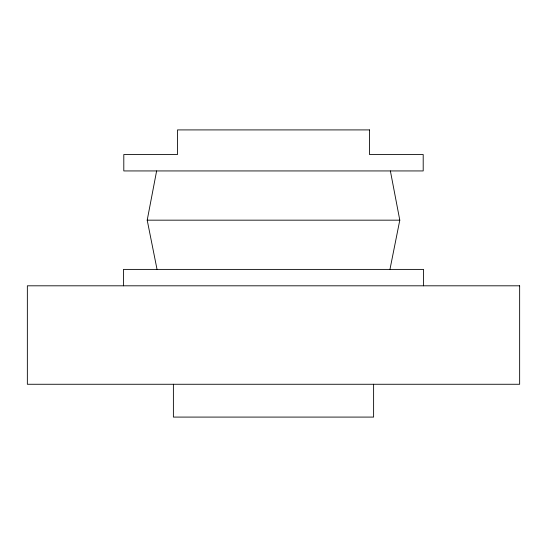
<?xml version="1.0" encoding="UTF-8"?>
<svg xmlns="http://www.w3.org/2000/svg" width="547" height="547" viewBox="0 0 547 547"><rect width="100%" height="100%" fill="white"/><g stroke="black" fill="none" stroke-linecap="round" stroke-linejoin="round"><path stroke-width="0.82" d="M157.044 269.397L147.205 220.167L156.62 170.938M389.956 269.397L399.795 220.167L390.38 170.938M147.205 220.167L399.795 220.167M423.542 285.808L423.542 269.397L123.458 269.397L123.458 285.808M373.615 384.267L373.615 417.087L173.385 417.087L173.385 384.267M369.492 129.912L177.508 129.912L177.508 154.528L123.8 154.528L123.8 170.938L423.2 170.938L423.2 154.528L369.492 154.528L369.492 129.912M519.65 285.808L27.35 285.808L27.35 384.267L519.65 384.267L519.65 285.808"/></g></svg>
